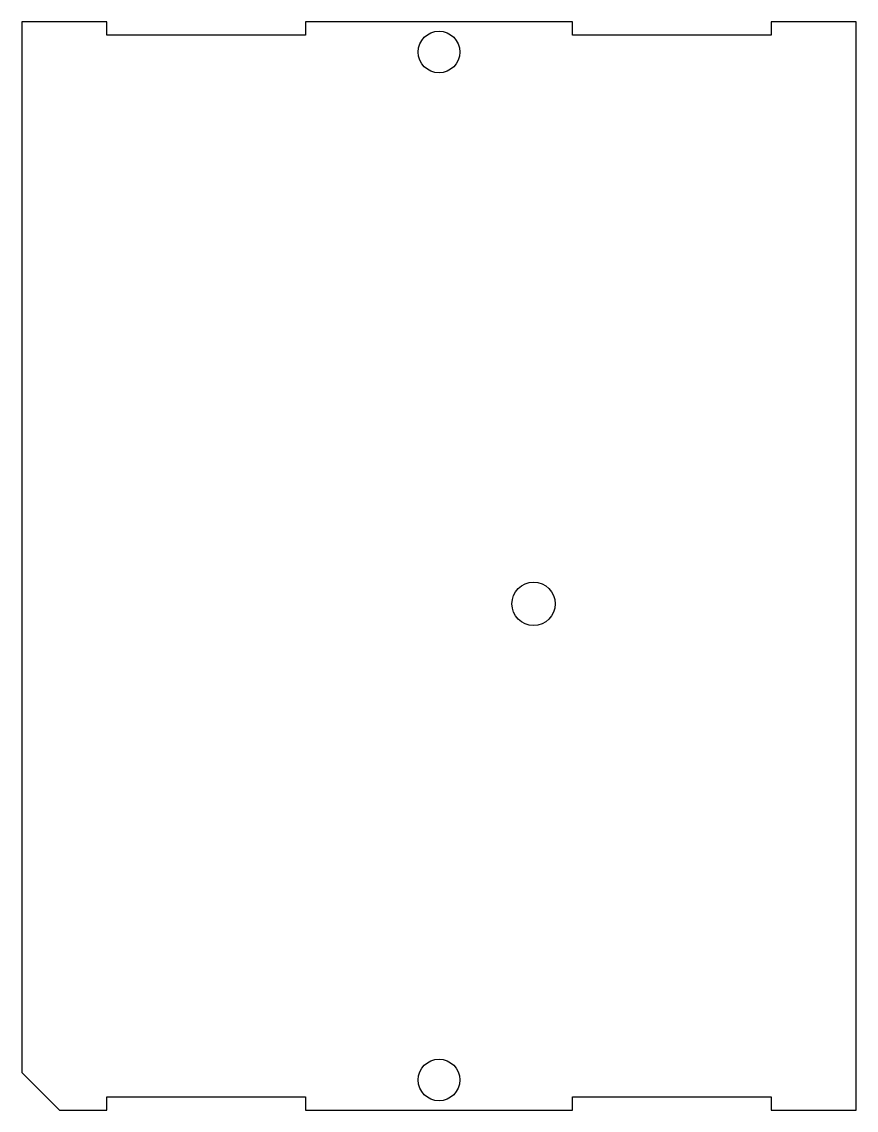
# Model space of a CAD drawing. Header units: millimetres. Extents: x -15 to 29.1, y 0 to 57.5.
import ezdxf

# ---------------------------------------------------------------- set-up
doc = ezdxf.new("R2010")
doc.units = ezdxf.units.MM

msp = doc.modelspace()

# ---------------------------------------------------------------- linework, layer by layer
msp.add_lwpolyline([(-10.5, 57.5), (-15, 57.5), (-15, 2), (-13, 0), (-10.5, 0), (-10.5, 0.7), (0, 0.7), (0, 0), (14.1, 0), (14.1, 0.7), (24.6, 0.7), (24.6, 0), (29.1, 0), (29.1, 57.5), (24.6, 57.5), (24.6, 56.8), (14.1, 56.8), (14.1, 57.5), (0, 57.5), (0, 56.8), (-10.5, 56.8)], close=True)
for centre, radius in [((7.05, 55.9), 1.1), ((12.05, 26.75), 1.145), ((7.05, 1.6), 1.1)]:
    msp.add_circle(centre, radius)

doc.saveas('drawing.dxf')
